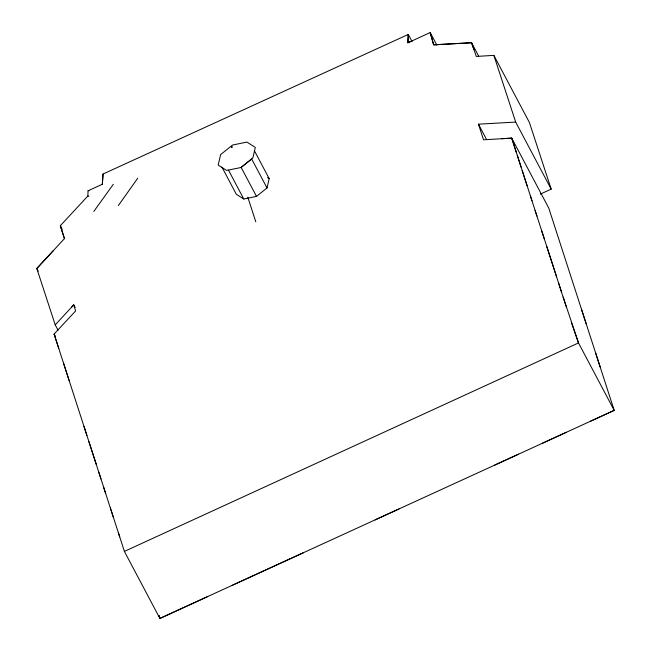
<?xml version="1.0" encoding="UTF-8"?>
<svg xmlns="http://www.w3.org/2000/svg" width="651" height="651" viewBox="0 0 651 651"><rect width="100%" height="100%" fill="white"/><g stroke="black" fill="none" stroke-linecap="round" stroke-linejoin="round"><path stroke-width="0.98" d="M58.045 330.195L55.221 324.857L36.798 268.497L64.465 238.608L60.315 225.726L87.869 196.008L88.056 190.8L88.894 190.409M102.695 179.009L103.045 174.02L408.299 34.43L412.083 41.583M103.045 174.02L102.329 184.266L88.056 190.8M102.329 184.266L102.695 179.139M221.95 167.136L236.337 194.307L243.783 199.019L256.494 196.39L267.016 187.952L269.188 178.659L254.338 150.617M118.327 205.586L137.743 178.211M93.793 211.445L113.315 184.298M53.52 250.44L36.798 268.497L38.214 271.166M71.797 306.955L73.758 304.831L75.174 307.516M55.221 324.857L73.758 304.831L75.606 310.966L54.106 334.028L58.793 348.521M240.968 167.445L252.865 157.908L255.314 147.403L246.892 142.081L232.529 145.051L220.64 154.58L218.191 165.085L226.613 170.416L241.179 167.47L251.701 159.031L267.016 187.952M540.306 194.144L551.185 189.124L529.409 122.502L493.865 55.376L476.288 56.425L471.593 42.746L433.639 44.829L430.205 32.55L407.851 42.803L408.299 34.43L407.851 42.803L411.253 41.241M551.185 189.124L515.682 122.079L478.461 124.178L483.53 139.81L511.719 138.126L548.769 208.1L614.202 410.374L159.902 618.45L124.398 551.405L578.495 342.939L563.139 297.059M158.966 615.553L159.902 618.45L207.726 596.544M231.634 585.599L303.366 552.74M375.098 519.889L399.006 508.936M494.654 465.131L518.554 454.178M542.47 443.225L566.386 432.272M590.294 421.319L614.202 410.374L578.495 342.939L571.309 322.351M478.656 56.092L471.593 42.746L433.639 44.829L430.205 32.55L436.821 45.041M501.693 138.728L511.719 138.126L516.389 152.578M87.869 196.008L88.878 196.268M267.528 177.609L269.188 178.659M478.461 124.178L486.468 139.306M241.179 167.47L256.494 196.39M228.477 170.098L243.783 199.019M62.211 229.307L60.315 225.726L64.465 238.608M55.53 336.713L54.106 334.028L69.258 380.9M471.593 42.746L473.904 49.492M493.865 55.376L515.682 122.079M581.481 309.233L586.16 323.685M595.502 352.582L600.181 367.026M521.069 167.022L511.719 138.126M522.192 170.505L527.107 185.681M530.41 195.918L536.929 216.051M541.835 231.243L561.487 291.982M517.276 155.312L532.013 200.874M535.089 210.363L544.439 239.267M546.75 246.42L556.581 276.789M558.46 282.615L566.403 307.158M247.795 197.139L255.778 221.812M158.966 615.553L159.902 618.45M63.481 363.014L86.908 435.47M88.91 441.638L100.97 478.941M103.639 487.192L113.461 517.561M118.376 532.746L124.398 551.405M83.995 426.454L96.291 464.448M98.724 472.008L105.657 493.434M110.344 507.926L119.719 536.904M231.447 147.004L231.984 147.346L232.374 146.809L231.447 147.004"/></g></svg>
